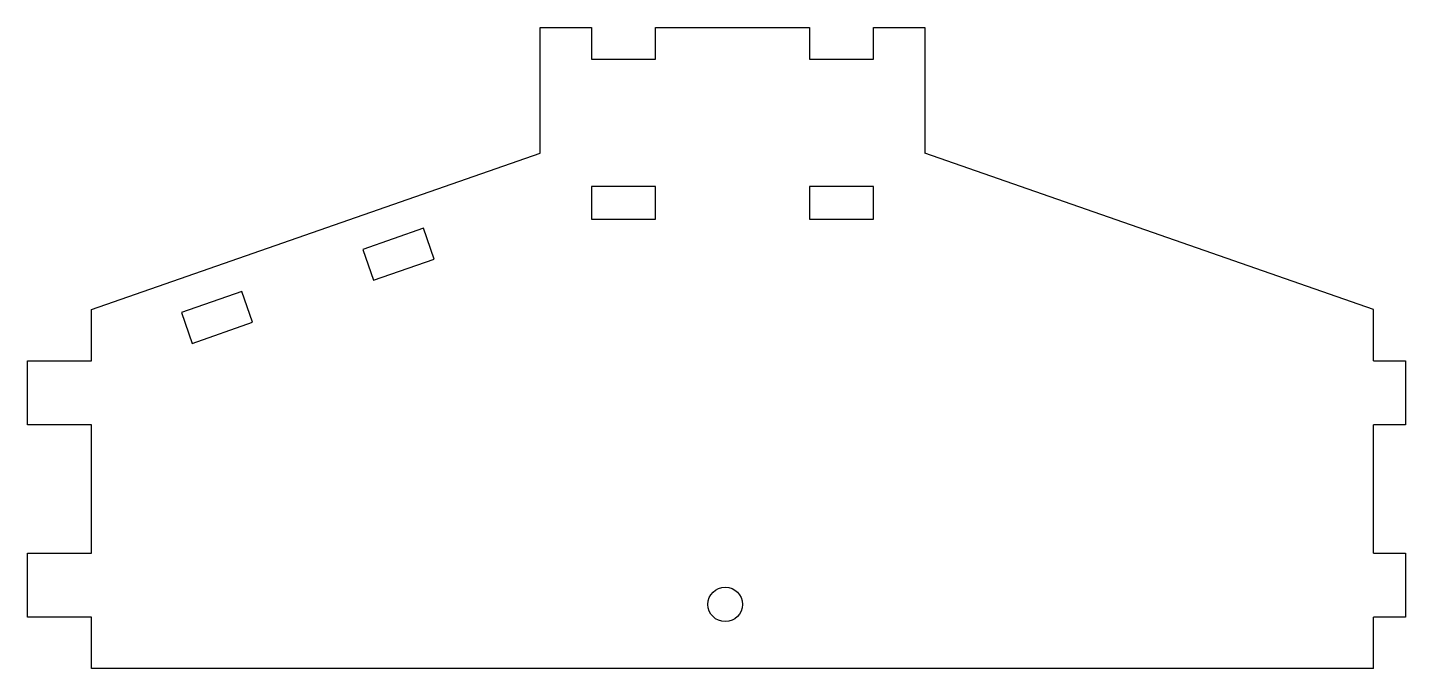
# Model space of a CAD drawing. Extents: x -2.75 to 2.62, y -1.25 to 1.25.
import ezdxf

# ---------------------------------------------------------------- set-up
doc = ezdxf.new("R2010")
doc.units = 0
doc.header["$MEASUREMENT"] = 0
doc.layers.get('0').update_dxf_attribs({"linetype": 'CONTINUOUS'})

msp = doc.modelspace()

# ---------------------------------------------------------------- linework, layer by layer
at = {"color": 7, "linetype": 'CONTINUOUS'}
for p, q in [((-0.75, 1.25), (-0.55, 1.25)), ((-0.75, 0.7597), (-0.75, 1.25)), ((-0.55, 1.25), (-0.55, 1.127)), ((-0.3, 1.127), (-0.3, 1.25)), ((-0.3, 1.25), (0.3, 1.25)), ((0.3, 1.25), (0.3, 1.127)), ((0.55, 1.25), (0.75, 1.25)), ((0.55, 1.127), (0.55, 1.25)), ((0.75, 1.25), (0.75, 0.7597)), ((-0.55, 1.127), (-0.3, 1.127)), ((0.3, 1.127), (0.55, 1.127)), ((-2.5, 0.15), (-0.75, 0.7597)), ((2.5, 0.15), (0.75, 0.7597)), ((-0.3, 0.63), (-0.55, 0.63)), ((-0.55, 0.63), (-0.55, 0.503)), ((-0.3, 0.503), (-0.3, 0.63)), ((0.55, 0.63), (0.3, 0.63)), ((0.3, 0.63), (0.3, 0.503)), ((0.55, 0.503), (0.55, 0.63)), ((-0.55, 0.503), (-0.3, 0.503)), ((0.3, 0.503), (0.55, 0.503)), ((-1.2057, 0.467), (-1.4417, 0.3847)), ((-1.1639, 0.347), (-1.2057, 0.467)), ((-1.4417, 0.3847), (-1.4, 0.2648)), ((-1.4, 0.2648), (-1.1639, 0.347)), ((-1.9139, 0.2202), (-2.15, 0.138)), ((-1.8721, 0.1003), (-1.9139, 0.2202)), ((-2.5, -0.05), (-2.5, 0.15)), ((-2.15, 0.138), (-2.1082, 0.018)), ((2.5, -0.05), (2.5, 0.15)), ((-2.1082, 0.018), (-1.8721, 0.1003)), ((-2.75, -0.3), (-2.75, -0.05)), ((-2.75, -0.05), (-2.5, -0.05)), ((2.5, -0.05), (2.625, -0.05)), ((2.625, -0.05), (2.625, -0.3)), ((-2.5, -0.3), (-2.75, -0.3)), ((-2.5, -0.8), (-2.5, -0.3)), ((2.625, -0.3), (2.5, -0.3)), ((2.5, -0.8), (2.5, -0.3)), ((-2.75, -1.05), (-2.75, -0.8)), ((-2.75, -0.8), (-2.5, -0.8)), ((2.5, -0.8), (2.625, -0.8)), ((2.625, -0.8), (2.625, -1.05)), ((-2.5, -1.05), (-2.75, -1.05)), ((-2.5, -1.25), (-2.5, -1.05)), ((2.625, -1.05), (2.5, -1.05)), ((2.5, -1.25), (2.5, -1.05)), ((2.5, -1.25), (-2.5, -1.25))]:
    msp.add_line(p, q, dxfattribs=at)
msp.add_circle((-0.0283, -1), 0.0675, dxfattribs=at)

doc.saveas('drawing.dxf')
